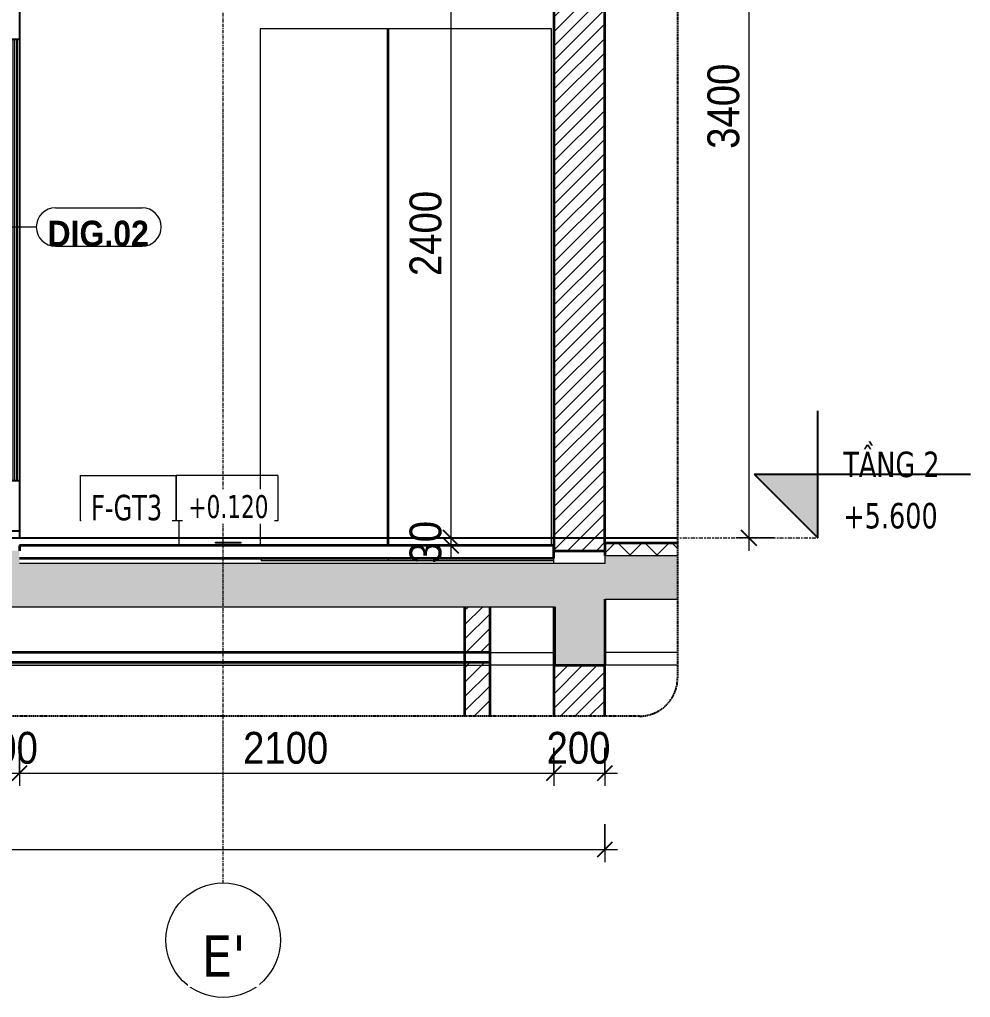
# Model space of a CAD drawing. Header units: millimetres. Extents: x 41758 to 237109, y 3795 to 78637.
# Drawn here: x 93899 to 97636, y 3795 to 7637 of the extents above; entities that cross this region are included whole.
import ezdxf

# ---------------------------------------------------------------- set-up
doc = ezdxf.new("R2010")
doc.units = ezdxf.units.MM
for name, pattern in [('Centre', [31.75, 6.35, -4.7625, 15.875, -4.7625]), ('Grid Line', [22.225, 12.7, -3.175, 3.175, -3.175]), ('Hidden', [7.14375, 4.7625, -2.38125]), ('IMPORT-CENTER _2_', [40.64, 25.4, -5.08, 5.08, -5.08])]:
    doc.linetypes.add(name, pattern=pattern)
for name, color, linetype, lineweight in [('0-5', 130, 'Continuous', 5), ('A-ANNO-DIMS', 211, 'Continuous', 9), ('A-ANNO-DIMS-50', 211, 'Continuous', 9), ('A-CLNG', 13, 'Continuous', 18), ('A-CLNG-1', 250, 'Continuous', 35), ('A-CLNG-FNSH-1', 7, 'Continuous', 18), ('A-CLNG-PATT-3', 13, 'Continuous', 18), ('A-DETL-GENF', 92, 'Continuous', 18), ('A-DETL-GENF-4', 9, 'Continuous', 18), ('A-DETL-GENF-5', 92, 'Hidden', 25), ('A-DETL-MEDM', 33, 'Continuous', 35), ('A-DETL-THIN', 151, 'Continuous', 18), ('A-DOOR', 31, 'Continuous', 18), ('A-DOOR-1', 7, 'Continuous', 18), ('A-DOOR-3', 10, 'Continuous', 25), ('A-DOOR-IDEN', 31, 'Continuous', 9), ('A-FLOR-2', 7, 'Continuous', 18), ('A-FLOR-FNSH-1', 250, 'Continuous', 35), ('A-FLOR-IDEN', 11, 'Continuous', 9), ('A-FLOR-LEVL', 51, 'Continuous', 9), ('A-FLOR-LEVL-1', 51, 'Continuous', 25), ('A-FLOR-LEVL-2', 51, 'Centre', 9), ('A-FLOR-PATT-3', 8, 'Continuous', 18), ('A-GLAZ-CURT', 52, 'Continuous', 18), ('A-GLAZ-CURT-2', 7, 'Continuous', 18), ('A-WALL-2', 250, 'Continuous', 35), ('A-WALL-3', 7, 'Continuous', 18), ('A-WALL-PATT-2', 111, 'Continuous', 18), ('G-IMPT', 8, 'Continuous', 18), ('G-IMPT-3', 8, 'IMPORT-CENTER _2_', 18), ('M-EQPM', 50, 'Continuous', 18), ('M-EQPM-1', 7, 'Continuous', 18), ('M-EQPM-2', 50, 'Continuous', 25), ('S-BEAM-2', 7, 'Continuous', 18), ('S-GRID-1', 1, 'Grid Line', 9), ('S-GRID-IDEN', 1, 'Continuous', 9)]:
    doc.layers.add(name, color=color, linetype=linetype, lineweight=lineweight)
doc.styles.add('Arial_B_1', font='arialbd.ttf', dxfattribs={"width": 0.9, "height": 100})
doc.styles.add('Tahoma', font='tahoma.ttf', dxfattribs={"width": 0.8, "height": 100})
doc.styles.add('Tahoma_1', font='tahoma.ttf', dxfattribs={"width": 0.8, "height": 90})
doc.styles.add('Tahoma_B', font='tahomabd.ttf', dxfattribs={"height": 162.5})
doc.styles.add('Tahoma_B_1', font='tahomabd.ttf', dxfattribs={"width": 0.85, "height": 100})
doc.styles.add('UTM Avo', font='', dxfattribs={"width": 0.9, "height": 125})
doc.styles.get('UTM Avo').set_extended_font_data('UTM Avo')
doc.dimstyles.new('1_Dim_chi_tiet_2_5', dxfattribs={"dimscale": 304.8, "dimtxt": 124.912619, "dimasz": 0.19685, "dimexe": 0.164042, "dimexo": 0.0625, "dimgap": 0.016404, "dimtad": 1, "dimdec": 0, "dimrnd": 5, "dimzin": 0, "dimdsep": 46, "dimtxsty": 'UTM Avo', "dimblk1": 'OBLIQUE', "dimblk2": 'OBLIQUE', "dimsah": 1, "dimcen": 0.09, "dimdle": 0.164042, "dimazin": 0, "dimtfac": 1, "dimtdec": 4, "dimtix": 1, "dimtmove": 0, "dimatfit": 3, "dimfxl": 0.328084, "dimfxlon": 1, "dimtvp": 1, "dimtolj": 1, "dimtzin": 0, "dimarcsym": 2})
pattern_1 = [(45, (91047.44, 15875), (-28.28427, 28.28427), [])]

# ---------------------------------------------------------------- blocks, each defined once
blk = doc.blocks.new('NCV_TKTC_KET CAU_rvt-4-TKCS_CĂN HỘ LOẠI 6 - MẶT CẮT 3')
at = {"layer": 'S-BEAM-2'}
for p, q in [((-35250.9, 5150), (-35535.2, 5150)), ((-35250.9, 5100), (-35534.9, 5100))]:
    blk.add_line(p, q, dxfattribs=at)
blk = doc.blocks.new('DOOR_CW_01 CANH MO-PANEL KINH - DIG_02-800x2200-CỬA NHÔM KÍNH-401063-TKCS_CĂN HỘ LOẠI 6 - MẶT CẮT 3')
at = {"layer": 'A-DOOR-1'}
for p, q in [((-37936.9, 5600), (-37936.9, 7750)), ((-37886.9, 5600), (-37886.9, 7750)), ((-37836.9, 5600), (-37836.9, 7760))]:
    blk.add_line(p, q, dxfattribs=at)
at = {"layer": 'A-DOOR-3'}
for p, q in [((-37836.9, 7800), (-38056.9, 7800)), ((-37936.9, 5600), (-37936.9, 7800)), ((-37936.9, 5600), (-37936.9, 7800)), ((-37936.9, 7800), (-37936.9, 7750)), ((-37836.9, 7800), (-37936.9, 7800)), ((-37836.9, 7800), (-37836.9, 5600)), ((-37836.9, 7800), (-37836.9, 5600)), ((-37836.9, 7760), (-37836.9, 7800)), ((-37836.9, 7760), (-37936.9, 7760)), ((-37936.9, 7750), (-37886.9, 7750)), ((-37886.9, 7750), (-37886.9, 7760)), ((-37886.9, 7760), (-37836.9, 7760)), ((-37836.9, 7760), (-37876.9, 7760)), ((-37876.9, 5626), (-37876.9, 7760)), ((-37836.9, 7558), (-37876.9, 7558)), ((-37866.9, 5826), (-37866.9, 7558)), ((-37856.9, 5826), (-37856.9, 7558)), ((-37846.9, 5826), (-37846.9, 7558)), ((-37876.9, 5826), (-37836.9, 5826)), ((-37836.9, 5626), (-37876.9, 5626))]:
    blk.add_line(p, q, dxfattribs=at)
blk = doc.blocks.new('System Panel - Glazed-943106-TKCS_CĂN HỘ LOẠI 6 - MẶT CẮT 3')
at = {"layer": 'A-GLAZ-CURT-2'}
for p, q in [((-35746.9, 7600), (-36387.4, 7600)), ((-36387.4, 7600), (-36387.4, 5570)), ((-35746.9, 5570), (-35746.9, 7600))]:
    blk.add_line(p, q, dxfattribs=at)
blk = doc.blocks.new('System Panel - Glazed-943107-TKCS_CĂN HỘ LOẠI 6 - MẶT CẮT 3')
at = {"layer": 'A-GLAZ-CURT-2'}
for p, q in [((-36390.9, 7600), (-36890.9, 7600)), ((-36890.9, 7600), (-36890.9, 5570)), ((-36390.9, 5570), (-36390.9, 7600)), ((-36390.9, 7600), (-36387.4, 7600))]:
    blk.add_line(p, q, dxfattribs=at)
blk = doc.blocks.new('THU NUOC - THU NUOC-455054-TKCS_CĂN HỘ LOẠI 6 - MẶT CẮT 3')
at = {"layer": 'M-EQPM-1'}
for p, q in [((-37067.4, 5583.2), (-36967.4, 5583.2)), ((-37067.4, 5580), (-37067.4, 5583.2)), ((-36967.4, 5580), (-37067.4, 5580)), ((-36967.4, 5583.2), (-36967.4, 5580))]:
    blk.add_line(p, q, dxfattribs=at)
blk = doc.blocks.new('NCV_TKTC_TANG 2_rvt-4-TKCS_CĂN HỘ LOẠI 6 - MẶT CẮT 3')
at = {"layer": 'A-FLOR-2'}
for p, q in [((-36886.9, 5520), (-36886.9, 5510)), ((-36387.4, 5510), (-36886.9, 5510)), ((-36387.4, 5510), (-36387.4, 5520)), ((-35736.9, 5510), (-36387.4, 5510)), ((-35736.9, 5510), (-35736.9, 5520))]:
    blk.add_line(p, q, dxfattribs=at)
at = {"layer": 'A-FLOR-FNSH-1'}
for p, q in [((-35736.9, 5570), (-37836.9, 5570)), ((-37836.9, 5570), (-37836.9, 5550)), ((-35736.9, 5520), (-35736.9, 5570)), ((-37836.9, 5520), (-35736.9, 5520))]:
    blk.add_line(p, q, dxfattribs=at)
at = {"layer": 'A-WALL-3'}
blk.add_line((-35737.4, 5500), (-35737.4, 5510), dxfattribs=at)
at = {"layer": 'A-DOOR'}
blk.add_blockref('DOOR_CW_01 CANH MO-PANEL KINH - DIG_02-800x2200-CỬA NHÔM KÍNH-401063-TKCS_CĂN HỘ LOẠI 6 - MẶT CẮT 3', (0, 0), dxfattribs=at)
at = {"layer": 'A-GLAZ-CURT'}
for name in ['System Panel - Glazed-943107-TKCS_CĂN HỘ LOẠI 6 - MẶT CẮT 3', 'System Panel - Glazed-943106-TKCS_CĂN HỘ LOẠI 6 - MẶT CẮT 3']:
    blk.add_blockref(name, (0, 0), dxfattribs=at)
at = {"layer": 'M-EQPM'}
blk.add_blockref('THU NUOC - THU NUOC-455054-TKCS_CĂN HỘ LOẠI 6 - MẶT CẮT 3', (0, 0), dxfattribs=at)
blk = doc.blocks.new('TKTC_XREF_251221_MB TANG 2-7 - TKTC_XREF_260130_MB TANG 2-5_dwg_$cc-4746808-TKCS_CĂN HỘ LOẠI 6 - MẶT CẮT 3')
at = {"layer": 'G-IMPT-3'}
for p, q in [((-45618.5, 5600), (-45465.5, 5600)), ((-45542, 5600), (-45542, 5600))]:
    blk.add_line(p, q, dxfattribs=at)
at = {"layer": 'M-EQPM'}
for p, q in [((-45542, 5600), (-45596, 5600)), ((-45596, 5600), (-45542, 5600)), ((-45542, 5600), (-45554.5, 5600)), ((-45554.5, 5600), (-45542, 5600)), ((-45542, 5600), (-45529.4, 5600)), ((-45529.4, 5600), (-45542, 5600)), ((-45485.1, 5600), (-45485.1, 5600))]:
    blk.add_line(p, q, dxfattribs=at)
blk = doc.blocks.new('TKTC_XREF_251221_MB TANG 2-7 - TKTC_XREF_260130_MB TANG 2-5_dwg_CUM U_DN100-4746796-TKCS_CĂN HỘ LOẠI 6 - MẶT CẮT 3')
at = {"layer": 'G-IMPT'}
for p, q in [((-45542, 5600), (-45609.1, 5600)), ((-45609.1, 5600), (-45542, 5600)), ((-45542, 5600), (-45601.3, 5600)), ((-45601.3, 5600), (-45542, 5600)), ((-45542, 5600), (-45542, 5600)), ((-45477.1, 5600), (-45542, 5600)), ((-45477.1, 5600), (-45542, 5600)), ((-45477.1, 5600), (-45542, 5600)), ((-45477.1, 5600), (-45542, 5600)), ((-45475.2, 5600), (-45477.1, 5600)), ((-45477.1, 5600), (-45475.2, 5600)), ((-45475.2, 5600), (-45477.1, 5600)), ((-45477.1, 5600), (-45475.2, 5600)), ((-45470.4, 5600), (-45475.2, 5600)), ((-45475.2, 5600), (-45470.4, 5600)), ((-45475.2, 5600), (-45470.4, 5600)), ((-45475.2, 5600), (-45470.4, 5600)), ((-45470.4, 5600), (-45475.2, 5600)), ((-45475.2, 5600), (-45470.4, 5600)), ((-45475.2, 5600), (-45470.4, 5600)), ((-45475.2, 5600), (-45470.4, 5600)), ((-45470.4, 5600), (-45470.4, 5600)), ((-45470.4, 5600), (-45470.4, 5600)), ((-45469.5, 5600), (-45464, 5600)), ((-45464, 5600), (-45469.5, 5600)), ((-45469.5, 5600), (-45464, 5600)), ((-45464, 5600), (-45469.5, 5600)), ((-45463.1, 5600), (-45464, 5600)), ((-45464, 5600), (-45463.1, 5600)), ((-45463.1, 5600), (-45464, 5600)), ((-45464, 5600), (-45463.1, 5600))]:
    blk.add_line(p, q, dxfattribs=at)
blk = doc.blocks.new('TKTC_XREF_251221_MB TANG 2-7 - TKTC_XREF_260130_MB TANG 2-5_dwg_THU NUOC - THU NUOC-444531-TKCS_MB TẦNG 1-4746804-TKCS_CĂN HỘ LOẠI 6 - MẶT CẮT 3')
at = {"layer": 'G-IMPT'}
for p, q in [((-45708.7, 5600), (-45858.7, 5600)), ((-45858.7, 5600), (-45708.7, 5600)), ((-45733.7, 5600), (-45833.7, 5600)), ((-45833.7, 5600), (-45733.7, 5600)), ((-45817.7, 5600), (-45823.7, 5600)), ((-45823.7, 5600), (-45817.7, 5600)), ((-45811.3, 5600), (-45805.3, 5600)), ((-45805.3, 5600), (-45811.3, 5600)), ((-45798.9, 5600), (-45792.9, 5600)), ((-45792.9, 5600), (-45798.9, 5600)), ((-45786.9, 5600), (-45780.9, 5600)), ((-45780.9, 5600), (-45786.9, 5600)), ((-45786.9, 5600), (-45780.9, 5600)), ((-45780.9, 5600), (-45786.9, 5600)), ((-45783.7, 5600), (-45783.7, 5600)), ((-45783.7, 5600), (-45783.7, 5600)), ((-45783.7, 5600), (-45783.7, 5600)), ((-45783.7, 5600), (-45783.7, 5600)), ((-45768.4, 5600), (-45774.4, 5600)), ((-45774.4, 5600), (-45768.4, 5600)), ((-45756, 5600), (-45762, 5600)), ((-45762, 5600), (-45756, 5600)), ((-45749.6, 5600), (-45743.6, 5600)), ((-45743.6, 5600), (-45749.6, 5600))]:
    blk.add_line(p, q, dxfattribs=at)
blk = doc.blocks.new('TKTC_XREF_251221_MB TANG 2-7 - TKTC_XREF_251221_MB TANG 2-7-2039446-TKCS_CĂN HỘ LOẠI 6 - MẶT CẮT 3')
at = {"layer": 'M-EQPM'}
for p, q in [((-37436.7, 5600), (-37287.1, 5600)), ((-37287.1, 5600), (-37436.7, 5600)), ((-37286.9, 5600), (-37237.2, 5600)), ((-37237.2, 5600), (-37286.9, 5600))]:
    blk.add_line(p, q, dxfattribs=at)
at = {"layer": 'M-EQPM-2'}
blk.add_line((-46248.6, 5600), (-35250.9, 5600), dxfattribs=at)
for name, p in [('TKTC_XREF_251221_MB TANG 2-7 - TKTC_XREF_260130_MB TANG 2-5_dwg_THU NUOC - THU NUOC-444531-TKCS_MB TẦNG 1-4746804-TKCS_CĂN HỘ LOẠI 6 - MẶT CẮT 3', (8200, 0)), ('TKTC_XREF_251221_MB TANG 2-7 - TKTC_XREF_260130_MB TANG 2-5_dwg_$cc-4746808-TKCS_CĂN HỘ LOẠI 6 - MẶT CẮT 3', (8190, 0)), ('TKTC_XREF_251221_MB TANG 2-7 - TKTC_XREF_260130_MB TANG 2-5_dwg_CUM U_DN100-4746796-TKCS_CĂN HỘ LOẠI 6 - MẶT CẮT 3', (8190, 0))]:
    blk.add_blockref(name, p)
blk = doc.blocks.new('BORDER VIEW - BORDER VIEW-2597070-TKCS_CĂN HỘ LOẠI 6 - MẶT CẮT 3')
at = {"layer": 'A-DETL-GENF-5'}
for p, q in [((-35250.9, 9182), (-35250.9, 5050)), ((-35400.9, 4900), (-46098.6, 4900))]:
    blk.add_line(p, q, dxfattribs=at)
blk.add_arc((-35400.9, 5050), 150, 270, 0, dxfattribs=at)
blk = doc.blocks.new('Level - CAO ĐỘ LEVEL-350587-TKCS_CĂN HỘ LOẠI 6 - MẶT CẮT 3')
at = {"layer": 'A-FLOR-LEVL'}
blk.add_hatch(color=256, dxfattribs=at).paths.add_polyline_path([(-34700.2, 5850), (-34700.2, 5600), (-34950.2, 5850)])
at = {"layer": 'A-FLOR-LEVL-1'}
for p, q in [((-34700.2, 5600), (-34700.2, 6100)), ((-34950.2, 5850), (-34700.2, 5600)), ((-34950.2, 5850), (-34100.2, 5850))]:
    blk.add_line(p, q, dxfattribs=at)
blk = doc.blocks.new('Grid - M_Grid Head - Circle-353313-TKCS_CĂN HỘ LOẠI 6 - MẶT CẮT 3')
at = {"layer": 'S-GRID-IDEN'}
blk.add_circle((-39236.9, 4019.7), 225, dxfattribs=at)
blk = doc.blocks.new('DIMBLOCK93-TKCS_CĂN HỘ LOẠI 6 - MẶT CẮT 3')
at = {"layer": 'A-ANNO-DIMS-50', "lineweight": 25}
for p, q in [((96764.4, 9000), (96734.4, 9030)), ((96764.4, 9000), (96794.4, 8970)), ((96764.4, 5600), (96734.4, 5630)), ((96764.4, 5600), (96794.4, 5570))]:
    blk.add_line(p, q, dxfattribs=at)
at = {"layer": 'A-ANNO-DIMS-50'}
for p, q in [((96764.4, 9050), (96764.4, 5550)), ((96864.4, 9000), (96714.4, 9000)), ((96764.4, 9000), (96864.4, 9000)), ((96864.4, 5600), (96714.4, 5600)), ((96764.4, 5600), (96864.4, 5600))]:
    blk.add_line(p, q, dxfattribs=at)
at = {"layer": 'A-ANNO-DIMS-50', "color": 0, "insert": (96602, 7128.8), "char_height": 125, "width": 410.824, "attachment_point": 1, "rotation": 90, "line_spacing_factor": 1.110334, "style": 'UTM Avo'}
blk.add_mtext('3400', dxfattribs=at)
blk = doc.blocks.new('_Oblique')
at = {"color": 0, "linetype": 'ByBlock', "lineweight": -2}
blk.add_line((-0.5, -0.5), (0.5, 0.5), dxfattribs=at)
blk = doc.blocks.new('DIMBLOCK99-TKCS_CĂN HỘ LOẠI 6 - MẶT CẮT 3')
at = {"layer": 'A-ANNO-DIMS-50'}
for p, q in [((93798.5, 4775.7), (93798.5, 4625.7)), ((93798.5, 4675.7), (93798.5, 4775.7)), ((93898.5, 4775.7), (93898.5, 4625.7)), ((93898.5, 4675.7), (93898.5, 4775.7)), ((93798.5, 4675.7), (93898.5, 4675.7))]:
    blk.add_line(p, q, dxfattribs=at)
at = {"layer": 'A-ANNO-DIMS-50', "lineweight": 25}
for p, q in [((93798.5, 4675.7), (93828.5, 4705.7)), ((93898.5, 4675.7), (93928.5, 4705.7)), ((93798.5, 4675.7), (93768.5, 4645.7)), ((93898.5, 4675.7), (93868.5, 4645.7))]:
    blk.add_line(p, q, dxfattribs=at)
at = {"layer": 'A-ANNO-DIMS-50', "color": 0, "insert": (93720.1, 4838), "char_height": 125, "width": 308.118, "attachment_point": 1, "line_spacing_factor": 1.110334, "style": 'UTM Avo'}
blk.add_mtext('100', dxfattribs=at)
blk = doc.blocks.new('DIMBLOCK100-TKCS_CĂN HỘ LOẠI 6 - MẶT CẮT 3')
at = {"layer": 'A-ANNO-DIMS-50'}
for p, q in [((93898.5, 4775.7), (93898.5, 4625.7)), ((93898.5, 4675.7), (93898.5, 4775.7)), ((95998.5, 4775.7), (95998.5, 4625.7)), ((95998.5, 4675.7), (95998.5, 4775.7)), ((93898.5, 4675.7), (95998.5, 4675.7))]:
    blk.add_line(p, q, dxfattribs=at)
at = {"layer": 'A-ANNO-DIMS-50', "lineweight": 25}
for p, q in [((93898.5, 4675.7), (93928.5, 4705.7)), ((95998.5, 4675.7), (96028.5, 4705.7)), ((93898.5, 4675.7), (93868.5, 4645.7)), ((95998.5, 4675.7), (95968.5, 4645.7))]:
    blk.add_line(p, q, dxfattribs=at)
at = {"layer": 'A-ANNO-DIMS-50', "color": 0, "insert": (94777.4, 4838), "char_height": 125, "width": 410.824, "attachment_point": 1, "line_spacing_factor": 1.110334, "style": 'UTM Avo'}
blk.add_mtext('2100', dxfattribs=at)
blk = doc.blocks.new('DIMBLOCK101-TKCS_CĂN HỘ LOẠI 6 - MẶT CẮT 3')
at = {"layer": 'A-ANNO-DIMS-50'}
for p, q in [((95998.5, 4775.7), (95998.5, 4625.7)), ((95998.5, 4675.7), (95998.5, 4775.7)), ((96198.5, 4775.7), (96198.5, 4625.7)), ((96198.5, 4675.7), (96198.5, 4775.7)), ((95998.5, 4675.7), (96248.5, 4675.7))]:
    blk.add_line(p, q, dxfattribs=at)
at = {"layer": 'A-ANNO-DIMS-50', "lineweight": 25}
for p, q in [((95998.5, 4675.7), (96028.5, 4705.7)), ((96198.5, 4675.7), (96228.5, 4705.7)), ((95998.5, 4675.7), (95968.5, 4645.7)), ((96198.5, 4675.7), (96168.5, 4645.7))]:
    blk.add_line(p, q, dxfattribs=at)
at = {"layer": 'A-ANNO-DIMS-50', "color": 0, "insert": (95970.1, 4838), "char_height": 125, "width": 308.118, "attachment_point": 1, "line_spacing_factor": 1.110334, "style": 'UTM Avo'}
blk.add_mtext('200', dxfattribs=at)
blk = doc.blocks.new('DIMBLOCK102-TKCS_CĂN HỘ LOẠI 6 - MẶT CẮT 3')
at = {"layer": 'A-ANNO-DIMS-50'}
for p, q in [((85998.9, 4475.7), (85998.9, 4325.7)), ((85998.9, 4375.7), (85998.9, 4475.7)), ((96198.5, 4475.7), (96198.5, 4325.7)), ((96198.5, 4375.7), (96198.5, 4475.7)), ((85948.9, 4375.7), (96248.5, 4375.7))]:
    blk.add_line(p, q, dxfattribs=at)
at = {"layer": 'A-ANNO-DIMS-50', "lineweight": 25}
for p, q in [((85998.9, 4375.7), (86028.9, 4405.7)), ((96198.5, 4375.7), (96228.5, 4405.7)), ((85998.9, 4375.7), (85968.9, 4345.7)), ((96198.5, 4375.7), (96168.5, 4345.7))]:
    blk.add_line(p, q, dxfattribs=at)
at = {"layer": 'A-ANNO-DIMS-50', "color": 0, "insert": (90884.7, 4538), "char_height": 125, "width": 513.53, "attachment_point": 1, "line_spacing_factor": 1.110334, "style": 'UTM Avo'}
blk.add_mtext('10200', dxfattribs=at)
blk = doc.blocks.new('TAG SAN - TTG - TAG FFL-4075299-TKCS_CĂN HỘ LOẠI 6 - MẶT CẮT 3')
at = {"layer": 'A-FLOR-IDEN'}
for p, q in [((-42772.5, 5652.6), (-42772.5, 5831.4)), ((-42772.5, 5831.4), (-42396.5, 5831.4)), ((-42396.5, 5831.4), (-42396.5, 5652.6)), ((-41996.5, 5831.4), (-42396.5, 5831.4)), ((-42396.5, 5652.6), (-42396.5, 5831.4)), ((-41996.5, 5831.4), (-41996.5, 5652.6)), ((-42396.5, 5652.6), (-42772.5, 5652.6)), ((-41996.5, 5652.6), (-42396.5, 5652.6))]:
    blk.add_line(p, q, dxfattribs=at)
blk = doc.blocks.new('STN_Door Tag - STN_Door Tag-1788670-TKCS_CĂN HỘ LOẠI 6 - MẶT CẮT 3')
at = {"layer": 'A-DOOR-IDEN'}
for p, q in [((-38967.7, 6839.7), (-38627.7, 6839.7)), ((-38967.7, 6688.8), (-38627.7, 6688.8))]:
    blk.add_line(p, q, dxfattribs=at)
for centre, start, end in [((-38967.7, 6764.3), 90, 270), ((-38627.7, 6764.3), 270, 90)]:
    blk.add_arc(centre, 75.5, start, end, dxfattribs=at)
blk = doc.blocks.new('DIMBLOCK103-TKCS_CĂN HỘ LOẠI 6 - MẶT CẮT 3')
at = {"layer": 'A-ANNO-DIMS-50', "lineweight": 25}
for p, q in [((95593.8, 8000), (95563.8, 8030)), ((95593.8, 8000), (95623.8, 7970)), ((95593.8, 5600), (95563.8, 5630)), ((95593.8, 5600), (95623.8, 5570))]:
    blk.add_line(p, q, dxfattribs=at)
at = {"layer": 'A-ANNO-DIMS-50'}
for p, q in [((95593.8, 8050), (95593.8, 5600)), ((95693.8, 8000), (95543.8, 8000)), ((95593.8, 8000), (95693.8, 8000)), ((95693.8, 5600), (95543.8, 5600)), ((95593.8, 5600), (95693.8, 5600))]:
    blk.add_line(p, q, dxfattribs=at)
at = {"layer": 'A-ANNO-DIMS-50', "color": 0, "insert": (95431.5, 6628.8), "char_height": 125, "width": 410.824, "attachment_point": 1, "rotation": 90, "line_spacing_factor": 1.110334, "style": 'UTM Avo'}
blk.add_mtext('2400', dxfattribs=at)
blk = doc.blocks.new('DIMBLOCK104-TKCS_CĂN HỘ LOẠI 6 - MẶT CẮT 3')
at = {"layer": 'A-ANNO-DIMS-50', "lineweight": 25}
for p, q in [((95593.8, 5600), (95563.8, 5630)), ((95593.8, 5570), (95563.8, 5600)), ((95593.8, 5600), (95623.8, 5570)), ((95593.8, 5570), (95623.8, 5540))]:
    blk.add_line(p, q, dxfattribs=at)
at = {"layer": 'A-ANNO-DIMS-50'}
for p, q in [((95693.8, 5600), (95543.8, 5600)), ((95593.8, 5600), (95593.8, 5520)), ((95593.8, 5600), (95693.8, 5600)), ((95693.8, 5570), (95543.8, 5570)), ((95593.8, 5570), (95693.8, 5570))]:
    blk.add_line(p, q, dxfattribs=at)
at = {"layer": 'A-ANNO-DIMS-50', "color": 0, "insert": (95431.5, 5499.4), "char_height": 125, "width": 205.412, "attachment_point": 1, "rotation": 90, "line_spacing_factor": 1.110334, "style": 'UTM Avo'}
blk.add_mtext('30', dxfattribs=at)

msp = doc.modelspace()

# ---------------------------------------------------------------- hatches: boundary and pattern name
at = {"layer": 'A-CLNG-PATT-3'}
h = msp.add_hatch(dxfattribs=at)
h.set_pattern_fill('FP_16', color=256, style=0, pattern_type=2)
h.set_pattern_definition([(0, (91047.44, 15875), (406.4, 101.6), [16.764, -288.036, 16.764, -288.036, -1625.6]), (0, (91047.44, 15875), (406.4, 101.6), [-609.6, 16.764, -592.836, 16.764, -288.036, -711.2]), (0, (91047.44, 15875), (406.4, 101.6), [-1524, 16.764, -186.436, 16.764, -491.236]), (120, (91199.84, 15925.8), (-291.1882, 301.1527), [16.764, -288.036, 16.764, -288.036, -1625.6]), (120, (91199.84, 15925.8), (-291.1882, 301.1527), [-609.6, 16.764, -592.836, 16.764, -288.036, -711.2]), (120, (91199.84, 15925.8), (-291.1882, 301.1527), [-1524, 16.764, -186.436, 16.764, -491.236]), (240, (91250.64, 16129), (-115.2118, -402.7527), [16.764, -288.036, 16.764, -288.036, -1625.6]), (240, (91250.64, 16129), (-115.2118, -402.7527), [-609.6, 16.764, -592.836, 16.764, -288.036, -711.2]), (240, (91250.64, 16129), (-115.2118, -402.7527), [-1524, 16.764, -186.436, 16.764, -491.236])])
h.paths.add_polyline_path([(95433, 5100), (95648.1, 5100), (95648.1, 5110), (91800.3, 5110), (91800.3, 5100), (95063.3, 5100)])
h.paths.add_polyline_path([(86011.6, 5100), (87200.6, 5100), (87200.6, 5110), (85899, 5110), (85899, 5100), (85998.9, 5100)])
h.paths.add_polyline_path([(87500.6, 5100), (91500.3, 5100), (91500.3, 5110), (87500.6, 5110)])
at = {"layer": 'A-DETL-GENF-4'}
h = msp.add_hatch(dxfattribs=at)
h.set_pattern_fill('FP_13', color=256, style=0, pattern_type=2)
h.set_pattern_definition([(50, (91047.44, 15875), (364.368, -31.878), [38.1, -419.1]), (355, (91047.44, 15875), (-70.486, 382.113), [30.48, -335.28]), (100.451, (91077.8, 15872.34), (293.885, 350.233), [32.38, -356.18]), (46.184, (91047.44, 15976.6), (542.158, -84.086), [57.15, -628.65]), (96.636, (91092.6, 15969.6), (474.805, 494.855), [48.57, -534.27]), (351.184, (91047.44, 15976.6), (474.81, 494.85), [45.72, -502.92]), (21, (91098.24, 15951.2), (303.2285, -204.5305), [38.1, -419.1]), (326, (91098.24, 15951.2), (123.604, 368.376), [30.48, -335.28]), (71.451, (91123.5, 15934.16), (426.834, 163.843), [32.38, -356.18]), (37.5, (91047.44, 15875), (6.1766, 169.1102), [3.353, -327.863, 3.353, -337.007, -336.55]), (37.5, (91047.44, 15875), (6.1766, 169.1102), [-671.576, 3.353, -333.197]), (7.5, (91047.44, 15875), (133.639, 200.3615), [3.353, -190.703, 3.353, -320.243, -128.27]), (7.5, (91047.44, 15875), (133.639, 200.3615), [-517.652, 3.353, -124.917]), (327.5, (90934.16, 15875), (271.1818, -11.4584), [3.353, -123.647, 3.353, -392.887, -525.78]), (327.5, (90934.16, 15875), (271.1818, -11.4584), [-523.24, 3.353, -522.427]), (317.5, (90883.36, 15875), (296.2585, 50.853), [3.353, -161.747, 3.353, -259.791, -373.38]), (317.5, (90883.36, 15875), (296.2585, 50.853), [-428.244, 3.353, -370.027]), (45, (91047.44, 15875), (-125.7236, 125.7236), []), (45, (91047.44, 16065.5), (-125.7236, 125.7236), [])])
h.paths.add_polyline_path([(87500.6, 4950), (87500.6, 5385), (91500.3, 5385), (91500.3, 4950), (91800.3, 4950), (91800.3, 5385), (93799, 5385), (93799, 5330), (96000.6, 5330), (96000.6, 5100), (96200.6, 5100), (96200.7, 5360), (96485, 5360), (96485, 5530), (96198.5, 5530), (96198.5, 5500), (93899, 5500), (93898.5, 5550), (85487.3, 5550), (85487.3, 5360), (85998.9, 5360), (85998.9, 5150), (86198.9, 5150), (86198.9, 5385), (87200.6, 5385), (87200.6, 4950), (87478.6, 4950)])
at = {"layer": 'A-FLOR-PATT-3'}
h = msp.add_hatch(dxfattribs=at)
h.set_pattern_fill('FP_17', color=256, style=0, pattern_type=2)
h.set_pattern_definition([(45, (91047.44, 15875), (-53.033, 53.033), []), (135, (91047.44, 15875), (-53.033, -53.033), [])])
h.paths.add_polyline_path([(96200.7, 5530), (96485, 5530), (96485, 5580), (96198.5, 5580), (96198.5, 5530)])
h.paths.add_polyline_path([(85903.9, 5550), (85998.9, 5550), (85998.9, 5580), (85487.3, 5580), (85487.3, 5550), (85820.9, 5550)])
at = {"layer": 'A-WALL-PATT-2'}
h = msp.add_hatch(dxfattribs=at)
h.set_pattern_fill('FP_12', color=256, style=0, pattern_type=2)
h.set_pattern_definition(pattern_1)
h.paths.add_polyline_path([(96172.4, 5550), (96198.5, 5550), (96198.5, 8500), (96000.6, 8500), (96000.6, 8730), (95998.5, 8730), (95998.5, 5550), (96162.6, 5550)])
h = msp.add_hatch(dxfattribs=at)
h.set_pattern_fill('FP_12', color=256, style=0, pattern_type=2)
h.set_pattern_definition(pattern_1)
h.paths.add_polyline_path([(95748.1, 4900), (95748.1, 5110), (95648.1, 5110), (95648.1, 4900)])
h.paths.add_polyline_path([(95725.1, 5150), (95748.1, 5150), (95748.1, 5330), (95648.1, 5330), (95648.1, 5150)])
h = msp.add_hatch(dxfattribs=at)
h.set_pattern_fill('FP_12', color=256, style=0, pattern_type=2)
h.set_pattern_definition(pattern_1)
h.paths.add_polyline_path([(96198.5, 4900), (96198.5, 5100), (96000.6, 5100), (96000.6, 5330), (95998.5, 5329.7), (95998.5, 4900), (96172.4, 4900)])

# ---------------------------------------------------------------- linework, layer by layer
at = {"layer": 'A-CLNG'}
for p, q in [((95748.1, 5150), (95998.5, 5150)), ((95998.5, 5100), (95748.1, 5100))]:
    msp.add_line(p, q, dxfattribs=at)
at = {"layer": 'A-CLNG-1'}
for p, q in [((95748.1, 5150), (91800.3, 5150)), ((95748.1, 5110), (91800.3, 5110))]:
    msp.add_line(p, q, dxfattribs=at)
at = {"layer": 'A-CLNG-FNSH-1'}
msp.add_line((91800.3, 5100), (95748.1, 5100), dxfattribs=at)
at = {"layer": 'A-DETL-MEDM'}
for p, q in [((96200.6, 5100), (96200.6, 5360)), ((96000.6, 5330), (96000.6, 5100)), ((96000.6, 5100), (96200.6, 5100))]:
    msp.add_line(p, q, dxfattribs=at)
at = {"layer": 'A-DETL-THIN'}
for p, q in [((96198.5, 5500), (93899, 5500)), ((96485, 5530), (96198.5, 5530)), ((96198.5, 5530), (96198.5, 5500)), ((96200.6, 5360), (96485, 5360)), ((93799, 5330), (96000.6, 5330))]:
    msp.add_line(p, q, dxfattribs=at)
at = {"layer": 'A-DOOR-IDEN'}
msp.add_line((93844.6, 6822.2), (93964.7, 6822.2), dxfattribs=at)
at = {"layer": 'A-FLOR-FNSH-1'}
for p, q in [((96485, 5580), (96198.5, 5580)), ((96198.5, 5580), (96198.5, 5530))]:
    msp.add_line(p, q, dxfattribs=at)
at = {"layer": 'A-FLOR-IDEN'}
msp.add_line((94526.1, 5567.9), (94526.1, 5666.6), dxfattribs=at)
at = {"layer": 'A-FLOR-LEVL-2'}
msp.add_line((85127.2, 5600), (97035.7, 5600), dxfattribs=at)
at = {"layer": 'A-WALL-2'}
for p, q in [((95998.5, 8730), (95998.5, 5550)), ((96198.5, 5580), (96198.5, 8500)), ((95998.5, 5550), (96198.5, 5550)), ((95648.1, 5330), (95648.1, 4900)), ((95748.1, 4900), (95748.1, 5330)), ((95998.5, 5330), (95998.5, 4900)), ((96198.5, 4900), (96198.5, 5100))]:
    msp.add_line(p, q, dxfattribs=at)
at = {"layer": 'S-GRID-1'}
for p, q in [((94699, 5494.7), (94699, 8564.1)), ((94699, 4244.7), (94699, 5494.7))]:
    msp.add_line(p, q, dxfattribs=at)

# ---------------------------------------------------------------- block references
at = {"layer": '0-5'}
for name in ['NCV_TKTC_KET CAU_rvt-4-TKCS_CĂN HỘ LOẠI 6 - MẶT CẮT 3', 'NCV_TKTC_TANG 2_rvt-4-TKCS_CĂN HỘ LOẠI 6 - MẶT CẮT 3']:
    msp.add_blockref(name, (131735.9, 0), dxfattribs=at)
at = {"layer": 'A-DETL-GENF'}
msp.add_blockref('BORDER VIEW - BORDER VIEW-2597070-TKCS_CĂN HỘ LOẠI 6 - MẶT CẮT 3', (131735.9, 0), dxfattribs=at)
at = {"layer": 'A-DOOR-IDEN'}
msp.add_blockref('STN_Door Tag - STN_Door Tag-1788670-TKCS_CĂN HỘ LOẠI 6 - MẶT CẮT 3', (133008, 57.4), dxfattribs=at)
at = {"layer": 'A-FLOR-IDEN'}
msp.add_blockref('TAG SAN - TTG - TAG FFL-4075299-TKCS_CĂN HỘ LOẠI 6 - MẶT CẮT 3', (136910.6, 14), dxfattribs=at)
at = {"layer": 'A-FLOR-LEVL-1'}
msp.add_blockref('Level - CAO ĐỘ LEVEL-350587-TKCS_CĂN HỘ LOẠI 6 - MẶT CẮT 3', (131735.9, 0), dxfattribs=at)
at = {"layer": 'M-EQPM'}
msp.add_blockref('TKTC_XREF_251221_MB TANG 2-7 - TKTC_XREF_251221_MB TANG 2-7-2039446-TKCS_CĂN HỘ LOẠI 6 - MẶT CẮT 3', (131735.9, 0), dxfattribs=at)
at = {"layer": 'S-GRID-IDEN'}
msp.add_blockref('Grid - M_Grid Head - Circle-353313-TKCS_CĂN HỘ LOẠI 6 - MẶT CẮT 3', (133935.9, 0), dxfattribs=at)

# ---------------------------------------------------------------- texts
at = {"layer": 'A-DOOR-IDEN', "insert": (94207.9, 6795.7), "char_height": 100, "width": 407.7, "attachment_point": 5, "line_spacing_factor": 0.936439, "style": 'Arial_B_1'}
msp.add_mtext('\\pt2.25,4.5,6.75,9,11.25,13.5,15.75,18,20.25,22.5,24.75,27,29.25,31.5,33.75,36,38.25,40.5,42.75,45,47.25,49.5,51.75,54,56.25,58.5,60.75,63,65.25,67.5,69.75,72;DIG.02', dxfattribs=at)
at = {"layer": 'A-FLOR-LEVL', "char_height": 100, "line_spacing_factor": 0.996129, "style": 'Tahoma_B_1'}
for s, insert, width, attachment_point in [('\\pt510,1020,1530,2040,2550,3060,3570,4080,4590,5100,5610,6120,6630,7140,7650,8160,8670,9180,9690,10200,10710,11220,11730,12240,12750,13260,13770,14280,14790,15300,15810,16320;TẦNG 2', (97136, 5837.2), 452.625, 7), ('\\pt212.5,425,637.5,850,1062.5,1275,1487.5,1700,1912.5,2125,2337.5,2550,2762.5,2975,3187.5,3400,3612.5,3825,4037.5,4250,4462.5,4675,4887.5,5100,5312.5,5525,5737.5,5950,6162.5,6375,6587.5,6800;+5.600', (97136, 5737.5), 441.575, 1)]:
    msp.add_mtext(s, dxfattribs=dict(at, insert=insert, width=width, attachment_point=attachment_point))

# ---------------------------------------------------------------- dimensions: what is measured, and where the dimension line sits
at = {"layer": 'A-ANNO-DIMS'}
for base, p1, p2, override, picture, middle in [((96764.4, 5600), (96864.4, 9000), (96864.4, 5600), {"dimpost": '<>', "dimfxl": 3400}, 'DIMBLOCK93-TKCS_CĂN HỘ LOẠI 6 - MẶT CẮT 3', (96694.7, 7300)), ((95593.8, 5600), (95693.8, 8000), (95693.8, 5600), {"dimpost": '<>', "dimfxl": 2400}, 'DIMBLOCK103-TKCS_CĂN HỘ LOẠI 6 - MẶT CẮT 3', (95524.2, 6800)), ((95593.8, 5570), (95693.8, 5600), (95693.8, 5570), {"dimpost": '<>', "dimfxl": 30}, 'DIMBLOCK104-TKCS_CĂN HỘ LOẠI 6 - MẶT CẮT 3', (95524.2, 5585))]:
    dim = msp.add_linear_dim(base=base, p1=p1, p2=p2, angle=90, dimstyle='1_Dim_chi_tiet_2_5', override=override, dxfattribs=at)
    dim.commit()
    dim.dimension.update_dxf_attribs({"geometry": picture, "text_midpoint": middle})
for base, p1, p2, override, picture, middle in [((93898.5, 4675.7), (93798.5, 4775.7), (93898.5, 4775.7), {"dimpost": '<>', "dimfxl": 100}, 'DIMBLOCK99-TKCS_CĂN HỘ LOẠI 6 - MẶT CẮT 3', (93848.5, 4745.3)), ((95998.5, 4675.7), (93898.5, 4775.7), (95998.5, 4775.7), {"dimpost": '<>', "dimfxl": 2100}, 'DIMBLOCK100-TKCS_CĂN HỘ LOẠI 6 - MẶT CẮT 3', (94948.5, 4745.3)), ((96198.5, 4675.7), (95998.5, 4775.7), (96198.5, 4775.7), {"dimpost": '<>', "dimfxl": 200}, 'DIMBLOCK101-TKCS_CĂN HỘ LOẠI 6 - MẶT CẮT 3', (96098.5, 4745.3)), ((96198.5, 4375.7), (85998.9, 4475.7), (96198.5, 4475.7), {"dimpost": '<>', "dimfxl": 10199.623874}, 'DIMBLOCK102-TKCS_CĂN HỘ LOẠI 6 - MẶT CẮT 3', (91098.7, 4445.3))]:
    dim = msp.add_linear_dim(base=base, p1=p1, p2=p2, dimstyle='1_Dim_chi_tiet_2_5', override=override, dxfattribs=at)
    dim.commit()
    dim.dimension.update_dxf_attribs({"geometry": picture, "text_midpoint": middle})

# ---------------------------------------------------------------- next in the draw order: texts
at = {"layer": 'A-FLOR-IDEN', "attachment_point": 5, "line_spacing_factor": 0.996129, "bg_fill": 3, "box_fill_scale": 1.25, "bg_fill_color": 256, "bg_fill_true_color": 13158600, "bg_fill_transparency": 0}
for s, insert, char_height, width, style in [('\\pt4,8,12,16,20,24,28,32,36,40,44,48,52,56,60,64,68,72,76,80,84,88,92,96,100,104,108,112,116,120,124,128;F-GT3', (94319.7, 5718.4), 100, 306.8, 'Tahoma'), ('\\pt3.9996,8.0001,11.9997,16.0002,19.9998,24.0003,27.9999,32.0004,36,39.9996,44.0001,47.9997,52.0002,55.9998,60.0003,63.9999,68.0004,72,75.9996,80.0001,83.9997,88.0002,91.9998,96.0003,99.9999,104.0004,108,111.9996,116.0001,119.9997,124.0002,127.9998;+0.120', (94719.9, 5722.4), 90, 314.8, 'Tahoma_1')]:
    msp.add_mtext(s, dxfattribs=dict(at, insert=insert, char_height=char_height, width=width, style=style))
at = {"layer": 'S-GRID-IDEN', "insert": (94701.1, 3957.3), "char_height": 162.5, "width": 198.5, "attachment_point": 5, "line_spacing_factor": 0.996129, "style": 'Tahoma_B', "bg_fill": 3, "box_fill_scale": 1.25, "bg_fill_color": 256, "bg_fill_true_color": 13158600, "bg_fill_transparency": 0}
msp.add_mtext("\\pt634.99962,1269.99925,1905.0005,2540.00013,3174.99975,3809.99937,4445.00062,5080.00025,5714.99987,6349.9995,6985.00075,7620.00037,8255,8889.99962,9524.99925,10160.0005,10795.00013,11429.99975,12064.99938,12700.00063,13335.00025,13969.99988,14604.9995,15240.00075,15875.00038,16510,17144.99963,17779.99925,18415.0005,19050.00013,19684.99975,20319.99938;E'", dxfattribs=at)

doc.saveas('drawing.dxf')
